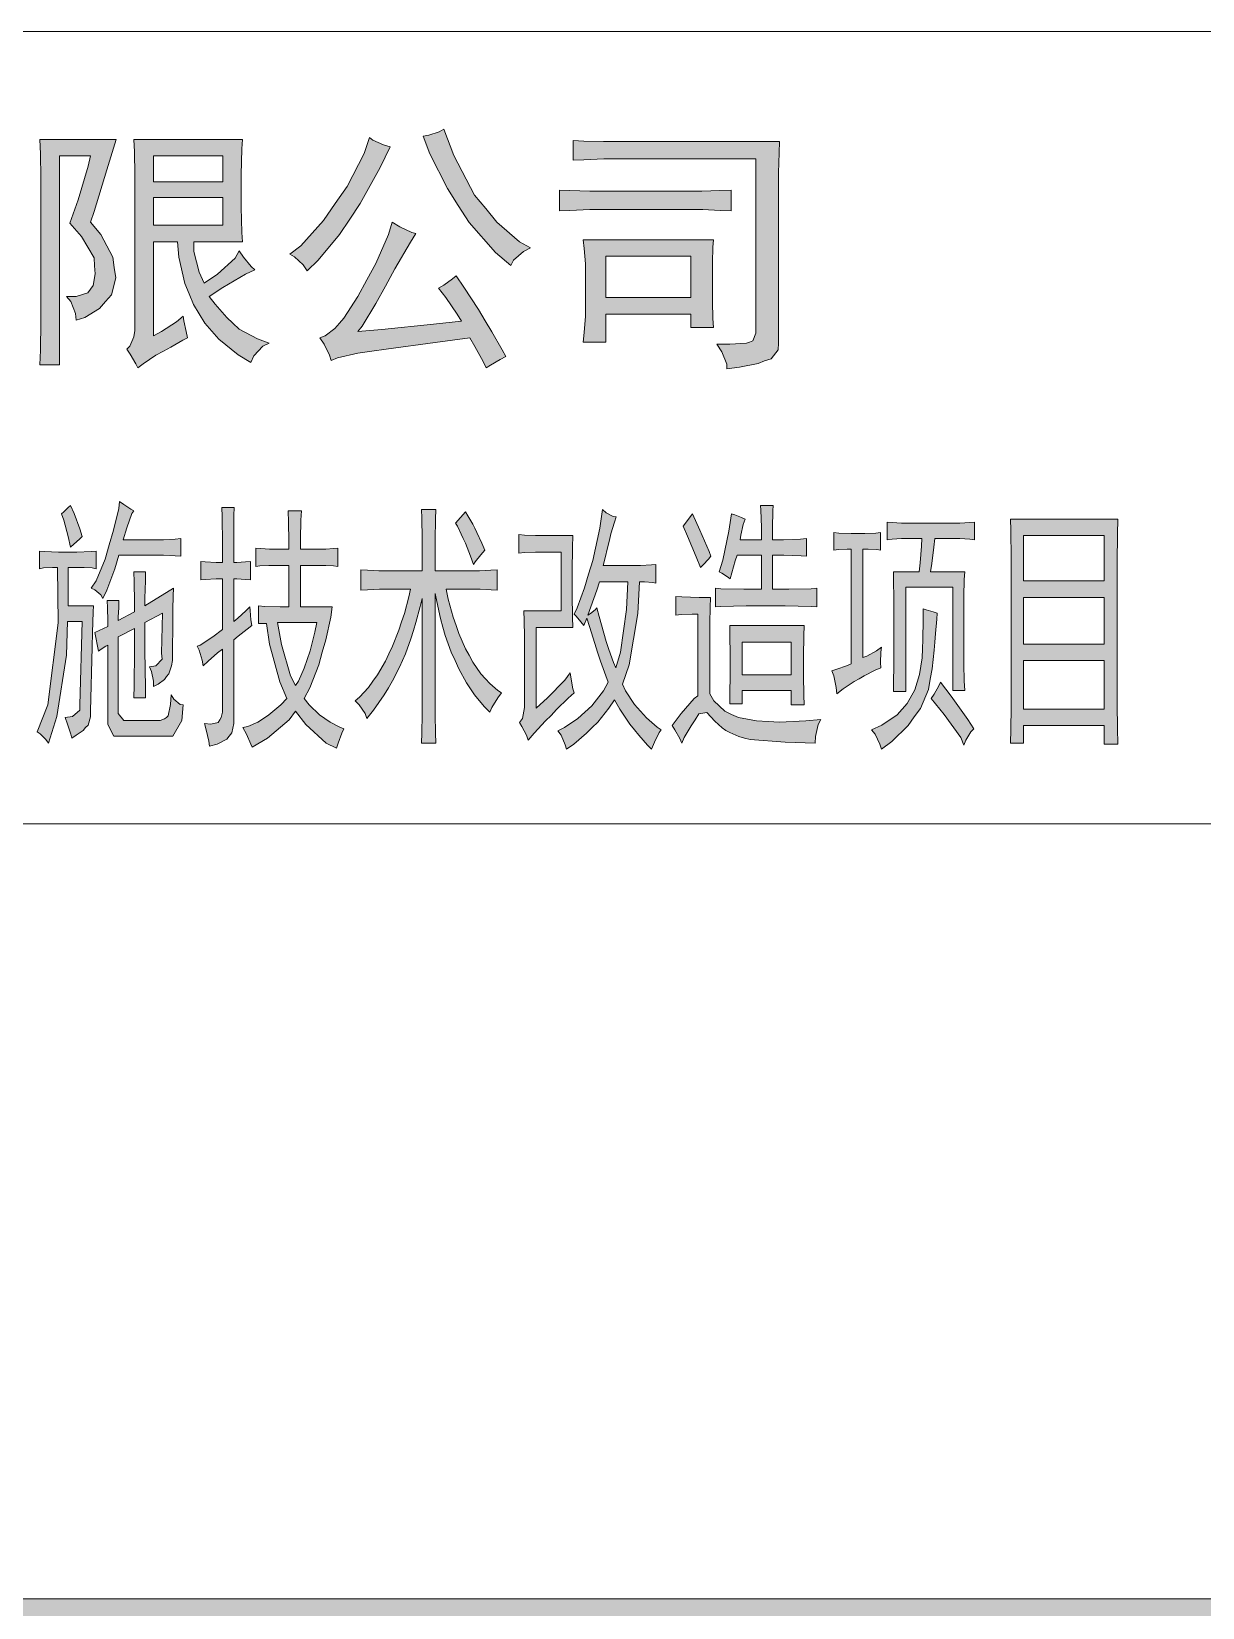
# Model space of a CAD drawing. Header units: millimetres. Extents: x 0 to 207, y 0 to 293.
# Drawn here: x 133.83 to 150.39, y 242.76 to 265.05 of the extents above; entities that cross this region are included whole.
import ezdxf

# ---------------------------------------------------------------- set-up
doc = ezdxf.new("R2010")
doc.units = ezdxf.units.MM

msp = doc.modelspace()

# ---------------------------------------------------------------- hatches: boundary and pattern name
h = msp.add_hatch(color=0)
h.dxf.hatch_style = 2
h.paths.add_polyline_path([(135.029222, 263.525), (134.898694, 263.094611), (134.71525, 262.509), (134.665861, 262.357306), (134.8105, 262.180917), (134.979833, 261.859889), (135.001, 261.71525), (135.022167, 261.567083), (134.962194, 261.327194), (134.877528, 261.231944), (134.792861, 261.136694), (134.584722, 261.006167), (134.46125, 260.967361), (134.454194, 261.062611), (134.387167, 261.231944), (134.327194, 261.306028), (134.46125, 261.306028), (134.627056, 261.355417), (134.665861, 261.408333), (134.701139, 261.457722), (134.729361, 261.623528), (134.722306, 261.736417), (134.71525, 261.849306), (134.538861, 262.152694), (134.373056, 262.343194), (134.489472, 262.671278), (134.634111, 263.147528), (134.665861, 263.292167), (134.224889, 263.292167), (134.224889, 260.339417), (133.949722, 260.339417), (133.956778, 260.544028), (133.963833, 260.946194), (133.963833, 261.14375), (133.963833, 262.854722), (133.963833, 262.98525), (133.956778, 263.320389), (133.949722, 263.525)])
h = msp.add_hatch(color=0)
h.paths.add_polyline_path([(136.814278, 263.525), (136.803694, 263.394472), (136.796639, 263.027583), (136.796639, 262.79475), (136.796639, 262.568972), (136.803694, 262.209139), (136.814278, 262.078611), (136.126361, 262.078611), (136.126361, 261.941028), (136.200444, 261.648222), (136.271, 261.493), (136.4615, 261.62), (136.711972, 261.845778), (136.768417, 261.948083), (136.828389, 261.859889), (136.93775, 261.729361), (136.987139, 261.6835), (136.856611, 261.62), (136.535583, 261.4295), (136.345083, 261.306028), (136.426222, 261.196667), (136.592028, 261.006167), (136.680222, 260.925028), (136.768417, 260.843889), (137.025944, 260.706306), (137.19175, 260.646333), (137.103556, 260.604), (136.973028, 260.462889), (136.930694, 260.371167), (136.754306, 260.480528), (136.479139, 260.702778), (136.380361, 260.815667), (136.281583, 260.928556), (136.122833, 261.193139), (136.059333, 261.341306), (135.999361, 261.489472), (135.914694, 261.859889), (135.893528, 262.078611), (135.554861, 262.078611), (135.554861, 260.748639), (135.671278, 260.808611), (135.882944, 260.946194), (135.978194, 261.027333), (135.98525, 260.960306), (136.017, 260.808611), (136.038167, 260.720417), (135.971139, 260.685139), (135.801806, 260.589889), (135.695972, 260.529917), (135.590139, 260.473472), (135.410222, 260.353528), (135.336139, 260.297083), (135.307917, 260.353528), (135.226778, 260.487583), (135.177389, 260.558139), (135.219722, 260.604), (135.279694, 260.734528), (135.293806, 260.822722), (135.293806, 262.882944), (135.293806, 263.027583), (135.28675, 263.348611), (135.279694, 263.525)])
h.paths.add_polyline_path([(136.535583, 262.311444), (136.535583, 262.706556), (135.554861, 262.706556), (135.554861, 262.311444)])
h.paths.add_polyline_path([(136.535583, 262.925278), (136.535583, 263.292167), (135.554861, 263.292167), (135.554861, 262.925278)])
h = msp.add_hatch(color=0)
h.dxf.hatch_style = 2
h.paths.add_polyline_path([(138.902722, 263.422694), (138.761611, 263.129889), (138.479389, 262.618361), (138.331222, 262.399639), (138.186583, 262.180917), (137.886722, 261.817556), (137.7315, 261.669389), (137.675056, 261.750528), (137.551583, 261.866944), (137.484556, 261.902222), (137.639778, 262.022167), (137.960806, 262.378472), (138.126611, 262.618361), (138.295944, 262.861778), (138.535833, 263.327444), (138.609917, 263.553222), (138.659306, 263.517944), (138.807472, 263.450917)])
h = msp.add_hatch(color=0)
h.dxf.hatch_style = 2
h.paths.add_polyline_path([(139.661194, 263.673167), (139.802306, 263.299222), (140.095111, 262.738306), (140.253861, 262.547806), (140.409083, 262.357306), (140.730111, 262.078611), (140.888861, 261.990417), (140.786556, 261.941028), (140.648972, 261.817556), (140.610167, 261.743472), (140.391444, 261.926917), (140.021028, 262.35025), (139.865806, 262.590139), (139.714111, 262.830028), (139.463639, 263.320389), (139.368389, 263.570861), (139.449528, 263.584972), (139.597694, 263.634361)])
h = msp.add_hatch(color=0)
h.dxf.hatch_style = 2
h.paths.add_polyline_path([(144.409583, 263.496778), (144.402528, 263.3345), (144.395472, 263.052278), (144.395472, 262.925278), (144.395472, 260.646333), (144.388417, 260.551083), (144.289639, 260.424083), (144.197917, 260.392333), (144.106194, 260.357056), (143.841611, 260.304139), (143.665222, 260.282972), (143.665222, 260.346472), (143.591139, 260.522861), (143.520583, 260.632222), (143.707556, 260.632222), (143.943917, 260.646333), (143.98625, 260.660444), (144.032111, 260.678083), (144.074444, 260.787444), (144.074444, 260.882694), (144.074444, 263.249833), (142.056556, 263.249833), (141.926028, 263.249833), (141.640278, 263.23925), (141.488583, 263.232194), (141.488583, 263.510889), (141.640278, 263.503833), (141.918972, 263.496778), (142.042444, 263.496778)])
h = msp.add_hatch(color=0)
h.dxf.hatch_style = 2
h.paths.add_polyline_path([(143.213667, 262.79475), (143.308917, 262.79475), (143.562917, 262.801806), (143.725194, 262.808861), (143.725194, 262.516056), (143.569972, 262.523111), (143.323028, 262.533694), (143.227778, 262.533694), (141.869583, 262.533694), (141.728472, 262.533694), (141.442722, 262.523111), (141.298083, 262.516056), (141.298083, 262.808861), (141.442722, 262.801806), (141.728472, 262.79475), (141.869583, 262.79475)])
h = msp.add_hatch(color=0)
h.dxf.hatch_style = 2
h.paths.add_polyline_path([(139.911667, 260.95325), (139.851694, 261.055556), (139.689417, 261.288389), (139.587111, 261.422444), (139.661194, 261.464778), (139.784667, 261.552972), (139.837583, 261.595306), (139.946944, 261.436556), (140.151556, 261.119056), (140.246806, 260.960306), (140.342056, 260.805083), (140.486694, 260.551083), (140.539611, 260.455833), (140.458472, 260.4135), (140.320889, 260.332361), (140.260917, 260.297083), (140.218583, 260.385278), (140.098639, 260.596944), (140.028083, 260.720417), (139.537722, 260.653389), (138.846278, 260.558139), (138.645194, 260.529917), (138.444111, 260.501694), (138.158361, 260.434667), (138.070167, 260.399389), (138.045472, 260.473472), (137.967861, 260.632222), (137.907889, 260.720417), (137.981972, 260.748639), (138.119556, 260.850944), (138.186583, 260.925028), (138.250083, 260.999111), (138.444111, 261.306028), (138.574639, 261.538861), (138.701639, 261.771694), (138.881556, 262.180917), (138.930944, 262.357306), (139.040306, 262.290278), (139.209639, 262.209139), (139.266083, 262.195028), (139.188472, 262.071556), (138.96975, 261.697611), (138.835694, 261.450667), (138.701639, 261.203722), (138.507611, 260.882694), (138.447639, 260.808611), (138.786306, 260.836833), (139.516556, 260.910917)])
h = msp.add_hatch(color=0)
h.paths.add_polyline_path([(143.474722, 262.106833), (143.467667, 262.004528), (143.460611, 261.785806), (143.460611, 261.669389), (143.460611, 261.348361), (143.460611, 261.231944), (143.467667, 260.992056), (143.474722, 260.865056), (143.153694, 260.865056), (143.153694, 261.055556), (141.95425, 261.055556), (141.95425, 260.660444), (141.633222, 260.660444), (141.647333, 260.7945), (141.664972, 261.027333), (141.664972, 261.129639), (141.664972, 261.669389), (141.664972, 261.764639), (141.647333, 261.983361), (141.633222, 262.106833)])
h.paths.add_polyline_path([(143.153694, 261.288389), (143.153694, 261.874), (141.95425, 261.874), (141.95425, 261.288389)])
h = msp.add_hatch(color=0)
h.dxf.hatch_style = 2
h.paths.add_polyline_path([(135.279694, 258.272139), (135.251472, 258.236861), (135.177389, 258.03225), (135.128, 257.862917), (135.621889, 257.862917), (135.6995, 257.862917), (135.861778, 257.8735), (135.942917, 257.880556), (135.942917, 257.630083), (135.861778, 257.637139), (135.6995, 257.644194), (135.621889, 257.644194), (135.068028, 257.644194), (135.011583, 257.453694), (134.895167, 257.150306), (134.838722, 257.030361), (134.8105, 257.083278), (134.725833, 257.157361), (134.672917, 257.178528), (134.743472, 257.280833), (134.874, 257.58775), (134.930444, 257.792361), (134.990417, 257.996972), (135.0645, 258.303889), (135.075083, 258.406194), (135.135056, 258.360333), (135.233833, 258.296833)])
h = msp.add_hatch(color=0)
h.dxf.hatch_style = 2
h.paths.add_polyline_path([(134.383639, 258.346222), (134.433028, 258.236861), (134.514167, 258.018139), (134.549444, 257.908778), (134.510639, 257.8735), (134.4295, 257.799417), (134.383639, 257.760611), (134.351889, 257.908778), (134.288389, 258.141611), (134.253111, 258.229806), (134.288389, 258.258028), (134.351889, 258.318)])
h = msp.add_hatch(color=0)
h.dxf.hatch_style = 2
h.paths.add_polyline_path([(136.916583, 256.913944), (136.923639, 256.864556), (136.934222, 256.7305), (136.944806, 256.652889), (136.881306, 256.599972), (136.754306, 256.497667), (136.690806, 256.448278), (136.690806, 255.351139), (136.694333, 255.262944), (136.662583, 255.132417), (136.627306, 255.086556), (136.592028, 255.044222), (136.454444, 254.970139), (136.348611, 254.941917), (136.338028, 255.016), (136.30275, 255.17475), (136.278056, 255.262944), (136.36625, 255.255889), (136.472083, 255.280583), (136.49325, 255.315861), (136.510889, 255.347611), (136.532056, 255.425222), (136.532056, 255.467556), (136.532056, 256.314222), (136.4615, 256.264833), (136.327444, 256.148417), (136.260417, 256.081389), (136.246306, 256.162528), (136.203972, 256.300111), (136.172222, 256.360083), (136.218083, 256.374194), (136.394472, 256.490611), (136.532056, 256.592917), (136.532056, 257.309056), (136.440333, 257.309056), (136.285111, 257.302), (136.225139, 257.294944), (136.225139, 257.556), (136.285111, 257.548944), (136.440333, 257.541889), (136.532056, 257.541889), (136.532056, 257.806472), (136.528528, 258.194528), (136.521472, 258.318), (136.697861, 258.318), (136.694333, 258.208639), (136.690806, 257.820583), (136.690806, 257.541889), (136.736667, 257.541889), (136.856611, 257.548944), (136.927167, 257.556), (136.927167, 257.294944), (136.856611, 257.302), (136.736667, 257.309056), (136.690806, 257.309056), (136.690806, 256.709333), (136.750778, 256.755194), (136.863667, 256.8575)])
h = msp.add_hatch(color=0)
h.paths.add_polyline_path([(137.040056, 256.928056), (137.131778, 256.921), (137.346972, 256.913944), (137.470444, 256.913944), (137.470444, 257.499556), (137.269361, 257.499556), (137.188222, 257.499556), (137.057694, 257.4925), (137.004778, 257.485444), (137.004778, 257.7465), (137.071806, 257.739444), (137.195278, 257.732389), (137.251722, 257.732389), (137.470444, 257.732389), (137.470444, 257.84175), (137.466917, 258.113389), (137.459861, 258.272139), (137.646833, 258.272139), (137.639778, 258.141611), (137.63625, 257.8735), (137.63625, 257.732389), (137.943167, 257.732389), (137.992556, 257.732389), (138.101917, 257.739444), (138.161889, 257.7465), (138.161889, 257.485444), (138.101917, 257.4925), (137.992556, 257.499556), (137.943167, 257.499556), (137.63625, 257.499556), (137.63625, 256.913944), (138.084278, 256.913944), (138.063111, 256.769306), (137.992556, 256.448278), (137.943167, 256.271889), (137.893778, 256.0955), (137.766778, 255.767417), (137.689167, 255.615722), (137.759722, 255.527528), (137.904361, 255.386417), (137.978444, 255.337028), (138.052528, 255.284111), (138.190111, 255.213556), (138.250083, 255.188861), (138.218333, 255.125361), (138.165417, 254.98425), (138.14425, 254.913694), (137.999611, 254.98425), (137.710333, 255.248833), (137.565694, 255.439333), (137.473972, 255.315861), (137.167056, 255.058333), (136.951861, 254.927806), (136.934222, 254.970139), (136.870722, 255.11125), (136.821333, 255.2065), (136.888361, 255.220611), (137.033, 255.284111), (137.110611, 255.337028), (137.188222, 255.386417), (137.357556, 255.527528), (137.442222, 255.615722), (137.343444, 255.855611), (137.198806, 256.388306), (137.152944, 256.681111), (137.040056, 256.681111)])
h.paths.add_polyline_path([(137.311694, 256.695222), (137.368139, 256.38125), (137.495139, 255.93675), (137.565694, 255.802694), (137.6045, 255.862667), (137.685639, 256.046111), (137.727972, 256.169583), (137.770306, 256.293056), (137.837333, 256.557639), (137.865556, 256.695222)])
h = msp.add_hatch(color=0)
h.dxf.hatch_style = 2
h.paths.add_polyline_path([(139.354278, 257.425472), (139.354278, 257.704167), (139.354278, 257.880556), (139.35075, 258.169833), (139.347222, 258.289778), (139.548306, 258.289778), (139.544778, 258.155722), (139.537722, 257.862917), (139.537722, 257.704167), (139.537722, 257.425472), (140.091583, 257.425472), (140.165667, 257.425472), (140.327944, 257.432528), (140.416139, 257.439583), (140.416139, 257.150306), (140.331472, 257.157361), (140.17625, 257.164417), (140.098639, 257.164417), (139.696472, 257.164417), (139.724694, 257.023306), (139.791722, 256.769306), (139.834056, 256.652889), (139.872861, 256.536472), (139.968111, 256.321278), (140.021028, 256.229556), (140.073944, 256.134306), (140.186833, 255.9685), (140.250333, 255.897944), (140.310306, 255.830917), (140.423194, 255.732139), (140.476111, 255.700389), (140.423194, 255.629833), (140.342056, 255.488722), (140.310306, 255.425222), (140.232694, 255.506361), (140.095111, 255.668639), (140.038667, 255.753306), (139.982222, 255.837972), (139.872861, 256.039056), (139.819944, 256.155472), (139.767028, 256.271889), (139.682361, 256.50825), (139.647083, 256.628194), (139.615333, 256.751667), (139.562417, 256.988028), (139.537722, 257.104444), (139.537722, 255.495778), (139.537722, 255.386417), (139.544778, 255.132417), (139.548306, 254.98425), (139.347222, 254.98425), (139.35075, 255.132417), (139.354278, 255.386417), (139.354278, 255.495778), (139.354278, 257.030361), (139.329583, 256.921), (139.266083, 256.695222), (139.230806, 256.578806), (139.195528, 256.462389), (139.121444, 256.250722), (139.079111, 256.155472), (139.036778, 256.060222), (138.938, 255.866194), (138.878028, 255.767417), (138.818056, 255.668639), (138.666361, 255.453444), (138.574639, 255.337028), (138.549944, 255.404056), (138.465278, 255.527528), (138.408833, 255.583972), (138.468806, 255.636889), (138.595806, 255.774472), (138.659306, 255.862667), (138.722806, 255.950861), (138.835694, 256.144889), (138.885083, 256.250722), (138.938, 256.356556), (139.026194, 256.582333), (139.065, 256.702278), (139.103806, 256.822222), (139.167306, 257.055056), (139.188472, 257.164417), (138.821583, 257.164417), (138.751028, 257.164417), (138.581694, 257.157361), (138.486444, 257.150306), (138.486444, 257.439583), (138.581694, 257.432528), (138.743972, 257.425472), (138.811, 257.425472)])
h = msp.add_hatch(color=0)
h.dxf.hatch_style = 2
h.paths.add_polyline_path([(139.968111, 258.258028), (140.003389, 258.201583), (140.070417, 258.085167), (140.098639, 258.025194), (140.130389, 257.965222), (140.200944, 257.813528), (140.23975, 257.718278), (140.183306, 257.65125), (140.105694, 257.548944), (140.081, 257.513667), (140.038667, 257.630083), (139.968111, 257.813528), (139.936361, 257.880556), (139.908139, 257.944056), (139.855222, 258.053417), (139.827, 258.099278)])
h = msp.add_hatch(color=0)
h.paths.add_polyline_path([(142.187083, 255.820333), (142.229417, 255.725083), (142.359944, 255.534583), (142.444611, 255.439333), (142.529278, 255.344083), (142.677444, 255.213556), (142.737417, 255.17475), (142.709194, 255.139472), (142.638639, 255.001889), (142.599833, 254.899583), (142.543389, 254.956028), (142.419917, 255.097139), (142.356417, 255.17475), (142.292917, 255.255889), (142.151806, 255.467556), (142.074194, 255.598083), (141.996583, 255.481667), (141.841361, 255.284111), (141.760222, 255.2065), (141.679083, 255.125361), (141.499167, 254.970139), (141.396861, 254.899583), (141.379222, 254.963083), (141.31925, 255.097139), (141.273389, 255.160639), (141.368639, 255.2065), (141.559139, 255.337028), (141.657917, 255.425222), (141.756694, 255.513417), (141.918972, 255.725083), (141.986, 255.848556), (141.950722, 255.93675), (141.876639, 256.148417), (141.834306, 256.271889), (141.7955, 256.395361), (141.721417, 256.638778), (141.686139, 256.755194), (141.643806, 256.652889), (141.597944, 256.702278), (141.530917, 256.783417), (141.502694, 256.811639), (141.545028, 256.899833), (141.650861, 257.182056), (141.707306, 257.376083), (141.767278, 257.570111), (141.866056, 258.025194), (141.904861, 258.289778), (141.957778, 258.243917), (142.056556, 258.194528), (142.098889, 258.187472), (142.074194, 258.113389), (142.024806, 257.947583), (142.003639, 257.855861), (141.978944, 257.767667), (141.936611, 257.58775), (141.915444, 257.499556), (142.352889, 257.499556), (142.444611, 257.499556), (142.599833, 257.506611), (142.659806, 257.513667), (142.659806, 257.249083), (142.617472, 257.259667), (142.501056, 257.266722), (142.4305, 257.266722), (142.405806, 256.818694), (142.282333, 256.0955)])
h.paths.add_polyline_path([(141.696722, 256.797528), (141.735528, 256.818694), (141.802556, 256.871611), (141.82725, 256.899833), (141.859, 256.776361), (141.9225, 256.54), (141.957778, 256.423583), (141.993056, 256.310694), (142.060083, 256.12725), (142.091833, 256.053167), (142.158861, 256.271889), (142.247056, 256.878667), (142.264694, 257.266722), (141.862528, 257.266722), (141.823722, 257.150306), (141.739056, 256.913944)])
h = msp.add_hatch(color=0)
h.dxf.hatch_style = 2
h.paths.add_polyline_path([(143.439444, 257.630083), (143.404167, 257.58775), (143.330083, 257.506611), (143.291278, 257.471333), (143.231306, 257.623028), (143.107833, 257.915833), (143.044333, 258.053417), (143.079611, 258.099278), (143.146639, 258.187472), (143.178389, 258.229806), (143.284222, 257.996972), (143.41475, 257.697111)])
h = msp.add_hatch(color=0)
h.dxf.hatch_style = 2
h.paths.add_polyline_path([(143.92275, 258.155722), (143.894528, 258.078111), (143.862778, 257.929944), (143.852194, 257.862917), (144.152056, 257.862917), (144.152056, 258.039306), (144.145, 258.282722), (144.141472, 258.346222), (144.317861, 258.346222), (144.314333, 258.272139), (144.307278, 258.03225), (144.307278, 257.862917), (144.466028, 257.862917), (144.705917, 257.8735), (144.790583, 257.880556), (144.790583, 257.630083), (144.712972, 257.637139), (144.469556, 257.644194), (144.307278, 257.644194), (144.307278, 257.164417), (144.540111, 257.164417), (144.857611, 257.171472), (144.93875, 257.178528), (144.93875, 256.913944), (144.857611, 256.921), (144.490722, 256.928056), (144.212028, 256.928056), (143.936861, 256.928056), (143.580556, 256.921), (143.502944, 256.913944), (143.502944, 257.178528), (143.580556, 257.171472), (143.905111, 257.164417), (144.152056, 257.164417), (144.152056, 257.644194), (143.809861, 257.644194), (143.781639, 257.566583), (143.735778, 257.39725), (143.711083, 257.309056), (143.672278, 257.337278), (143.594667, 257.390194), (143.555861, 257.411361), (143.60525, 257.573639), (143.693444, 257.982861), (143.728722, 258.229806), (143.774583, 258.215694), (143.869833, 258.180417)])
h = msp.add_hatch(color=0)
h.paths.add_polyline_path([(149.19325, 258.155722), (149.186194, 257.944056), (149.182667, 257.541889), (149.182667, 257.351389), (149.182667, 255.643944), (149.182667, 255.534583), (149.186194, 255.199444), (149.19325, 254.970139), (148.999222, 254.970139), (148.999222, 255.234722), (147.85975, 255.234722), (147.85975, 254.98425), (147.676306, 254.98425), (147.679833, 255.181806), (147.683361, 255.495778), (147.683361, 255.615722), (147.683361, 257.351389), (147.683361, 257.594806), (147.679833, 257.996972), (147.676306, 258.155722)])
h.paths.add_polyline_path([(148.999222, 255.467556), (148.999222, 256.155472), (147.85975, 256.155472), (147.85975, 255.467556)])
h.paths.add_polyline_path([(148.999222, 256.388306), (148.999222, 257.048), (147.85975, 257.048), (147.85975, 256.388306)])
h.paths.add_polyline_path([(148.999222, 257.280833), (148.999222, 257.922889), (147.85975, 257.922889), (147.85975, 257.280833)])
h = msp.add_hatch(color=0)
h.dxf.hatch_style = 2
h.paths.add_polyline_path([(141.485056, 257.922889), (141.481528, 257.753556), (141.478, 257.418417), (141.478, 257.249083), (141.478, 257.083278), (141.481528, 256.769306), (141.485056, 256.621139), (140.966472, 256.621139), (140.966472, 255.481667), (141.12875, 255.629833), (141.372167, 255.876778), (141.449778, 255.979083), (141.460361, 255.890889), (141.485056, 255.753306), (141.502694, 255.700389), (141.418028, 255.622778), (141.25575, 255.4605), (141.178139, 255.379361), (141.100528, 255.30175), (140.93825, 255.125361), (140.853583, 255.030111), (140.828889, 255.097139), (140.765389, 255.220611), (140.730111, 255.277056), (140.772444, 255.337028), (140.804194, 255.488722), (140.800667, 255.583972), (140.800667, 256.388306), (140.800667, 256.490611), (140.797139, 256.723444), (140.793611, 256.8575), (141.31925, 256.8575), (141.31925, 257.690056), (141.029972, 257.690056), (140.955889, 257.690056), (140.800667, 257.683), (140.723056, 257.675944), (140.723056, 257.937), (140.800667, 257.929944), (140.955889, 257.922889), (141.029972, 257.922889)])
h = msp.add_hatch(color=0)
h.dxf.hatch_style = 2
h.paths.add_polyline_path([(145.841861, 256.053167), (145.760722, 256.017889), (145.6055, 255.940278), (145.534944, 255.897944), (145.464389, 255.859139), (145.309167, 255.753306), (145.220972, 255.686278), (145.210389, 255.774472), (145.175111, 255.93675), (145.150417, 256.007306), (145.220972, 256.032), (145.355028, 256.081389), (145.422056, 256.109611), (145.422056, 257.732389), (145.365611, 257.732389), (145.242139, 257.725333), (145.175111, 257.718278), (145.175111, 257.965222), (145.249194, 257.958167), (145.422056, 257.951111), (145.517306, 257.951111), (145.616083, 257.951111), (145.771306, 257.958167), (145.834806, 257.965222), (145.834806, 257.718278), (145.785417, 257.725333), (145.661944, 257.732389), (145.587861, 257.732389), (145.587861, 256.197806), (145.644306, 256.218972), (145.778361, 256.293056), (145.852444, 256.345972), (145.841861, 256.271889), (145.838333, 256.12725)])
h = msp.add_hatch(color=0)
h.dxf.hatch_style = 2
h.paths.add_polyline_path([(146.886083, 258.099278), (146.956639, 258.099278), (147.09775, 258.106333), (147.164778, 258.113389), (147.164778, 257.862917), (147.09775, 257.8735), (146.956639, 257.880556), (146.886083, 257.880556), (146.603861, 257.880556), (146.593278, 257.760611), (146.561528, 257.527778), (146.543889, 257.411361), (147.027194, 257.411361), (147.020139, 257.302), (147.016611, 257.062111), (147.016611, 256.928056), (147.016611, 256.197806), (147.016611, 256.102556), (147.020139, 255.869722), (147.027194, 255.732139), (146.857861, 255.732139), (146.857861, 257.192639), (146.194639, 257.192639), (146.194639, 255.718028), (146.01825, 255.718028), (146.021778, 255.848556), (146.025306, 256.081389), (146.025306, 256.183694), (146.025306, 256.928056), (146.025306, 257.037417), (146.021778, 257.280833), (146.01825, 257.411361), (146.385139, 257.411361), (146.39925, 257.534833), (146.416889, 257.771194), (146.420417, 257.880556), (146.201694, 257.880556), (146.134667, 257.880556), (146.000611, 257.8735), (145.930056, 257.862917), (145.930056, 258.113389), (146.000611, 258.106333), (146.134667, 258.099278), (146.201694, 258.099278)])
h = msp.add_hatch(color=0)
h.dxf.hatch_style = 2
h.paths.add_polyline_path([(134.743472, 257.453694), (134.687028, 257.464278), (134.574139, 257.471333), (134.514167, 257.471333), (134.348361, 257.471333), (134.348361, 256.928056), (134.708194, 256.928056), (134.704667, 256.843389), (134.694083, 256.550583), (134.690556, 256.345972), (134.665861, 255.439333), (134.665861, 255.358194), (134.630583, 255.241778), (134.595306, 255.2065), (134.560028, 255.167694), (134.46125, 255.097139), (134.401278, 255.058333), (134.387167, 255.11125), (134.341306, 255.255889), (134.306028, 255.351139), (134.411861, 255.36525), (134.514167, 255.453444), (134.514167, 255.527528), (134.549444, 256.709333), (134.341306, 256.709333), (134.327194, 256.229556), (134.189611, 255.36525), (134.069667, 254.98425), (134.034389, 255.037167), (133.95325, 255.118306), (133.910917, 255.146528), (134.062611, 255.527528), (134.20725, 256.688167), (134.200194, 257.471333), (134.129639, 257.471333), (134.002639, 257.464278), (133.946194, 257.453694), (133.946194, 257.704167), (134.01675, 257.697111), (134.214306, 257.690056), (134.341306, 257.690056), (134.471833, 257.690056), (134.672917, 257.697111), (134.743472, 257.704167)])
h = msp.add_hatch(color=0)
h.dxf.hatch_style = 2
h.paths.add_polyline_path([(134.909278, 256.638778), (134.909278, 256.716389), (134.90575, 256.899833), (134.902222, 257.002139), (135.068028, 257.002139), (135.0645, 256.906889), (135.057444, 256.769306), (135.057444, 256.723444), (135.28675, 256.843389), (135.28675, 256.980972), (135.283222, 257.266722), (135.279694, 257.411361), (135.4455, 257.411361), (135.441972, 257.280833), (135.434917, 257.037417), (135.434917, 256.928056), (135.840611, 257.178528), (135.833556, 257.069167), (135.830028, 256.878667), (135.830028, 256.797528), (135.822972, 256.155472), (135.812389, 256.081389), (135.773583, 255.9685), (135.741833, 255.929694), (135.713611, 255.887361), (135.621889, 255.820333), (135.558389, 255.788583), (135.558389, 255.862667), (135.526639, 256.00025), (135.498417, 256.067278), (135.590139, 256.081389), (135.678333, 256.176639), (135.671278, 256.257778), (135.681861, 256.82575), (135.434917, 256.695222), (135.434917, 256.300111), (135.441972, 255.767417), (135.4455, 255.629833), (135.279694, 255.629833), (135.283222, 255.802694), (135.28675, 256.293056), (135.28675, 256.607028), (135.057444, 256.490611), (135.057444, 255.495778), (135.057444, 255.404056), (135.135056, 255.308806), (135.209139, 255.308806), (135.611306, 255.308806), (135.650111, 255.308806), (135.713611, 255.329972), (135.738306, 255.351139), (135.763, 255.372306), (135.79475, 255.534583), (135.805333, 255.672167), (135.844139, 255.608667), (135.932333, 255.534583), (135.978194, 255.527528), (135.957028, 255.308806), (135.830028, 255.086556), (135.724194, 255.086556), (135.085667, 255.086556), (134.997472, 255.086556), (134.909278, 255.248833), (134.909278, 255.411111), (134.909278, 256.374194), (134.881056, 256.360083), (134.814028, 256.314222), (134.77875, 256.286), (134.725833, 256.550583)])
h = msp.add_hatch(color=0)
h.dxf.hatch_style = 2
h.paths.add_polyline_path([(142.889111, 255.234722), (143.019639, 255.404056), (143.203083, 255.615722), (143.256, 255.658056), (143.256, 256.811639), (143.171333, 256.811639), (143.016111, 256.804583), (142.942028, 256.797528), (142.942028, 257.062111), (143.026694, 257.055056), (143.273639, 257.048), (143.432389, 257.048), (143.428861, 256.906889), (143.421806, 256.688167), (143.421806, 256.607028), (143.421806, 255.686278), (143.47825, 255.583972), (143.633472, 255.439333), (143.728722, 255.393472), (143.8275, 255.351139), (144.085028, 255.30175), (144.247306, 255.291167), (144.409583, 255.284111), (144.78, 255.30175), (144.991667, 255.322917), (144.956389, 255.248833), (144.917583, 255.0795), (144.914056, 254.98425), (144.490722, 255.001889), (143.993306, 255.037167), (143.912167, 255.058333), (143.834556, 255.0795), (143.704028, 255.135944), (143.651111, 255.167694), (143.598194, 255.202972), (143.492361, 255.298222), (143.435917, 255.358194), (143.379472, 255.421694), (143.270111, 255.400528), (143.213667, 255.315861), (143.157222, 255.231194), (143.061972, 255.065389), (143.026694, 254.98425), (142.998472, 255.051278), (142.927917, 255.17475)])
h = msp.add_hatch(color=0)
h.dxf.hatch_style = 2
h.paths.add_polyline_path([(146.639139, 256.82575), (146.632083, 256.741083), (146.614444, 256.536472), (146.603861, 256.416528), (146.596806, 256.300111), (146.565056, 256.039056), (146.540361, 255.890889), (146.515667, 255.74625), (146.402778, 255.478139), (146.314583, 255.358194), (146.229917, 255.23825), (145.997083, 255.008944), (145.852444, 254.899583), (145.82775, 254.970139), (145.760722, 255.11125), (145.711333, 255.17475), (145.855972, 255.241778), (146.071167, 255.386417), (146.14525, 255.467556), (146.215806, 255.548694), (146.321639, 255.739194), (146.356917, 255.848556), (146.388667, 255.957917), (146.423944, 256.194278), (146.431, 256.321278), (146.434528, 256.451806), (146.438056, 256.7305), (146.438056, 256.885722), (146.483917, 256.871611), (146.582694, 256.843389)])
h = msp.add_hatch(color=0)
h.paths.add_polyline_path([(144.755306, 256.652889), (144.751778, 256.504722), (144.74825, 256.218972), (144.74825, 256.081389), (144.74825, 255.943806), (144.751778, 255.665111), (144.755306, 255.527528), (144.571861, 255.527528), (144.571861, 255.732139), (143.880417, 255.732139), (143.880417, 255.541639), (143.704028, 255.541639), (143.707556, 255.679222), (143.711083, 255.957917), (143.711083, 256.0955), (143.711083, 256.236611), (143.707556, 256.511778), (143.704028, 256.652889)])
h.paths.add_polyline_path([(144.571861, 255.950861), (144.571861, 256.416528), (143.880417, 256.416528), (143.880417, 255.950861)])
h = msp.add_hatch(color=0)
h.dxf.hatch_style = 2
h.paths.add_polyline_path([(146.685, 255.848556), (146.836694, 255.651), (147.073056, 255.322917), (147.157722, 255.188861), (147.115389, 255.146528), (147.044833, 255.030111), (147.016611, 254.956028), (146.97075, 255.065389), (146.737917, 255.393472), (146.554472, 255.615722), (146.596806, 255.679222), (146.663833, 255.795639)])
h = msp.add_hatch(color=0)
h.dxf.hatch_style = 2
h.paths.add_polyline_path([(201.9935, 242.883972), (201.9935, 242.390083), (25.124833, 242.390083), (25.124833, 242.883972)])

# ---------------------------------------------------------------- linework, layer by layer
at = {"color": 0, "lineweight": 0}
for points in [[(77.840417, 265.052528), (201.9935, 265.052528)], [(77.840417, 253.844778), (201.9935, 253.844778)]]:
    msp.add_lwpolyline(points, dxfattribs=at)
for points in [[(135.029222, 263.525), (134.898694, 263.094611), (134.71525, 262.509), (134.665861, 262.357306), (134.8105, 262.180917), (134.979833, 261.859889), (135.001, 261.71525), (135.022167, 261.567083), (134.962194, 261.327194), (134.877528, 261.231944), (134.792861, 261.136694), (134.584722, 261.006167), (134.46125, 260.967361), (134.454194, 261.062611), (134.387167, 261.231944), (134.327194, 261.306028), (134.46125, 261.306028), (134.627056, 261.355417), (134.665861, 261.408333), (134.701139, 261.457722), (134.729361, 261.623528), (134.722306, 261.736417), (134.71525, 261.849306), (134.538861, 262.152694), (134.373056, 262.343194), (134.489472, 262.671278), (134.634111, 263.147528), (134.665861, 263.292167), (134.224889, 263.292167), (134.224889, 260.339417), (133.949722, 260.339417), (133.956778, 260.544028), (133.963833, 260.946194), (133.963833, 261.14375), (133.963833, 262.854722), (133.963833, 262.98525), (133.956778, 263.320389), (133.949722, 263.525)], [(136.814278, 263.525), (136.803694, 263.394472), (136.796639, 263.027583), (136.796639, 262.79475), (136.796639, 262.568972), (136.803694, 262.209139), (136.814278, 262.078611), (136.126361, 262.078611), (136.126361, 261.941028), (136.200444, 261.648222), (136.271, 261.493), (136.4615, 261.62), (136.711972, 261.845778), (136.768417, 261.948083), (136.828389, 261.859889), (136.93775, 261.729361), (136.987139, 261.6835), (136.856611, 261.62), (136.535583, 261.4295), (136.345083, 261.306028), (136.426222, 261.196667), (136.592028, 261.006167), (136.680222, 260.925028), (136.768417, 260.843889), (137.025944, 260.706306), (137.19175, 260.646333), (137.103556, 260.604), (136.973028, 260.462889), (136.930694, 260.371167), (136.754306, 260.480528), (136.479139, 260.702778), (136.380361, 260.815667), (136.281583, 260.928556), (136.122833, 261.193139), (136.059333, 261.341306), (135.999361, 261.489472), (135.914694, 261.859889), (135.893528, 262.078611), (135.554861, 262.078611), (135.554861, 260.748639), (135.671278, 260.808611), (135.882944, 260.946194), (135.978194, 261.027333), (135.98525, 260.960306), (136.017, 260.808611), (136.038167, 260.720417), (135.971139, 260.685139), (135.801806, 260.589889), (135.695972, 260.529917), (135.590139, 260.473472), (135.410222, 260.353528), (135.336139, 260.297083), (135.307917, 260.353528), (135.226778, 260.487583), (135.177389, 260.558139), (135.219722, 260.604), (135.279694, 260.734528), (135.293806, 260.822722), (135.293806, 262.882944), (135.293806, 263.027583), (135.28675, 263.348611), (135.279694, 263.525)], [(138.902722, 263.422694), (138.761611, 263.129889), (138.479389, 262.618361), (138.331222, 262.399639), (138.186583, 262.180917), (137.886722, 261.817556), (137.7315, 261.669389), (137.675056, 261.750528), (137.551583, 261.866944), (137.484556, 261.902222), (137.639778, 262.022167), (137.960806, 262.378472), (138.126611, 262.618361), (138.295944, 262.861778), (138.535833, 263.327444), (138.609917, 263.553222), (138.659306, 263.517944), (138.807472, 263.450917)], [(139.661194, 263.673167), (139.802306, 263.299222), (140.095111, 262.738306), (140.253861, 262.547806), (140.409083, 262.357306), (140.730111, 262.078611), (140.888861, 261.990417), (140.786556, 261.941028), (140.648972, 261.817556), (140.610167, 261.743472), (140.391444, 261.926917), (140.021028, 262.35025), (139.865806, 262.590139), (139.714111, 262.830028), (139.463639, 263.320389), (139.368389, 263.570861), (139.449528, 263.584972), (139.597694, 263.634361)], [(144.409583, 263.496778), (144.402528, 263.3345), (144.395472, 263.052278), (144.395472, 262.925278), (144.395472, 260.646333), (144.388417, 260.551083), (144.289639, 260.424083), (144.197917, 260.392333), (144.106194, 260.357056), (143.841611, 260.304139), (143.665222, 260.282972), (143.665222, 260.346472), (143.591139, 260.522861), (143.520583, 260.632222), (143.707556, 260.632222), (143.943917, 260.646333), (143.98625, 260.660444), (144.032111, 260.678083), (144.074444, 260.787444), (144.074444, 260.882694), (144.074444, 263.249833), (142.056556, 263.249833), (141.926028, 263.249833), (141.640278, 263.23925), (141.488583, 263.232194), (141.488583, 263.510889), (141.640278, 263.503833), (141.918972, 263.496778), (142.042444, 263.496778)], [(136.535583, 262.925278), (136.535583, 263.292167), (135.554861, 263.292167), (135.554861, 262.925278)], [(136.535583, 262.311444), (136.535583, 262.706556), (135.554861, 262.706556), (135.554861, 262.311444)], [(143.213667, 262.79475), (143.308917, 262.79475), (143.562917, 262.801806), (143.725194, 262.808861), (143.725194, 262.516056), (143.569972, 262.523111), (143.323028, 262.533694), (143.227778, 262.533694), (141.869583, 262.533694), (141.728472, 262.533694), (141.442722, 262.523111), (141.298083, 262.516056), (141.298083, 262.808861), (141.442722, 262.801806), (141.728472, 262.79475), (141.869583, 262.79475)], [(139.911667, 260.95325), (139.851694, 261.055556), (139.689417, 261.288389), (139.587111, 261.422444), (139.661194, 261.464778), (139.784667, 261.552972), (139.837583, 261.595306), (139.946944, 261.436556), (140.151556, 261.119056), (140.246806, 260.960306), (140.342056, 260.805083), (140.486694, 260.551083), (140.539611, 260.455833), (140.458472, 260.4135), (140.320889, 260.332361), (140.260917, 260.297083), (140.218583, 260.385278), (140.098639, 260.596944), (140.028083, 260.720417), (139.537722, 260.653389), (138.846278, 260.558139), (138.645194, 260.529917), (138.444111, 260.501694), (138.158361, 260.434667), (138.070167, 260.399389), (138.045472, 260.473472), (137.967861, 260.632222), (137.907889, 260.720417), (137.981972, 260.748639), (138.119556, 260.850944), (138.186583, 260.925028), (138.250083, 260.999111), (138.444111, 261.306028), (138.574639, 261.538861), (138.701639, 261.771694), (138.881556, 262.180917), (138.930944, 262.357306), (139.040306, 262.290278), (139.209639, 262.209139), (139.266083, 262.195028), (139.188472, 262.071556), (138.96975, 261.697611), (138.835694, 261.450667), (138.701639, 261.203722), (138.507611, 260.882694), (138.447639, 260.808611), (138.786306, 260.836833), (139.516556, 260.910917)], [(143.474722, 262.106833), (143.467667, 262.004528), (143.460611, 261.785806), (143.460611, 261.669389), (143.460611, 261.348361), (143.460611, 261.231944), (143.467667, 260.992056), (143.474722, 260.865056), (143.153694, 260.865056), (143.153694, 261.055556), (141.95425, 261.055556), (141.95425, 260.660444), (141.633222, 260.660444), (141.647333, 260.7945), (141.664972, 261.027333), (141.664972, 261.129639), (141.664972, 261.669389), (141.664972, 261.764639), (141.647333, 261.983361), (141.633222, 262.106833)], [(143.153694, 261.288389), (143.153694, 261.874), (141.95425, 261.874), (141.95425, 261.288389)], [(135.279694, 258.272139), (135.251472, 258.236861), (135.177389, 258.03225), (135.128, 257.862917), (135.621889, 257.862917), (135.6995, 257.862917), (135.861778, 257.8735), (135.942917, 257.880556), (135.942917, 257.630083), (135.861778, 257.637139), (135.6995, 257.644194), (135.621889, 257.644194), (135.068028, 257.644194), (135.011583, 257.453694), (134.895167, 257.150306), (134.838722, 257.030361), (134.8105, 257.083278), (134.725833, 257.157361), (134.672917, 257.178528), (134.743472, 257.280833), (134.874, 257.58775), (134.930444, 257.792361), (134.990417, 257.996972), (135.0645, 258.303889), (135.075083, 258.406194), (135.135056, 258.360333), (135.233833, 258.296833)], [(134.383639, 258.346222), (134.433028, 258.236861), (134.514167, 258.018139), (134.549444, 257.908778), (134.510639, 257.8735), (134.4295, 257.799417), (134.383639, 257.760611), (134.351889, 257.908778), (134.288389, 258.141611), (134.253111, 258.229806), (134.288389, 258.258028), (134.351889, 258.318)], [(136.916583, 256.913944), (136.923639, 256.864556), (136.934222, 256.7305), (136.944806, 256.652889), (136.881306, 256.599972), (136.754306, 256.497667), (136.690806, 256.448278), (136.690806, 255.351139), (136.694333, 255.262944), (136.662583, 255.132417), (136.627306, 255.086556), (136.592028, 255.044222), (136.454444, 254.970139), (136.348611, 254.941917), (136.338028, 255.016), (136.30275, 255.17475), (136.278056, 255.262944), (136.36625, 255.255889), (136.472083, 255.280583), (136.49325, 255.315861), (136.510889, 255.347611), (136.532056, 255.425222), (136.532056, 255.467556), (136.532056, 256.314222), (136.4615, 256.264833), (136.327444, 256.148417), (136.260417, 256.081389), (136.246306, 256.162528), (136.203972, 256.300111), (136.172222, 256.360083), (136.218083, 256.374194), (136.394472, 256.490611), (136.532056, 256.592917), (136.532056, 257.309056), (136.440333, 257.309056), (136.285111, 257.302), (136.225139, 257.294944), (136.225139, 257.556), (136.285111, 257.548944), (136.440333, 257.541889), (136.532056, 257.541889), (136.532056, 257.806472), (136.528528, 258.194528), (136.521472, 258.318), (136.697861, 258.318), (136.694333, 258.208639), (136.690806, 257.820583), (136.690806, 257.541889), (136.736667, 257.541889), (136.856611, 257.548944), (136.927167, 257.556), (136.927167, 257.294944), (136.856611, 257.302), (136.736667, 257.309056), (136.690806, 257.309056), (136.690806, 256.709333), (136.750778, 256.755194), (136.863667, 256.8575)], [(137.040056, 256.928056), (137.131778, 256.921), (137.346972, 256.913944), (137.470444, 256.913944), (137.470444, 257.499556), (137.269361, 257.499556), (137.188222, 257.499556), (137.057694, 257.4925), (137.004778, 257.485444), (137.004778, 257.7465), (137.071806, 257.739444), (137.195278, 257.732389), (137.251722, 257.732389), (137.470444, 257.732389), (137.470444, 257.84175), (137.466917, 258.113389), (137.459861, 258.272139), (137.646833, 258.272139), (137.639778, 258.141611), (137.63625, 257.8735), (137.63625, 257.732389), (137.943167, 257.732389), (137.992556, 257.732389), (138.101917, 257.739444), (138.161889, 257.7465), (138.161889, 257.485444), (138.101917, 257.4925), (137.992556, 257.499556), (137.943167, 257.499556), (137.63625, 257.499556), (137.63625, 256.913944), (138.084278, 256.913944), (138.063111, 256.769306), (137.992556, 256.448278), (137.943167, 256.271889), (137.893778, 256.0955), (137.766778, 255.767417), (137.689167, 255.615722), (137.759722, 255.527528), (137.904361, 255.386417), (137.978444, 255.337028), (138.052528, 255.284111), (138.190111, 255.213556), (138.250083, 255.188861), (138.218333, 255.125361), (138.165417, 254.98425), (138.14425, 254.913694), (137.999611, 254.98425), (137.710333, 255.248833), (137.565694, 255.439333), (137.473972, 255.315861), (137.167056, 255.058333), (136.951861, 254.927806), (136.934222, 254.970139), (136.870722, 255.11125), (136.821333, 255.2065), (136.888361, 255.220611), (137.033, 255.284111), (137.110611, 255.337028), (137.188222, 255.386417), (137.357556, 255.527528), (137.442222, 255.615722), (137.343444, 255.855611), (137.198806, 256.388306), (137.152944, 256.681111), (137.040056, 256.681111)], [(139.354278, 257.425472), (139.354278, 257.704167), (139.354278, 257.880556), (139.35075, 258.169833), (139.347222, 258.289778), (139.548306, 258.289778), (139.544778, 258.155722), (139.537722, 257.862917), (139.537722, 257.704167), (139.537722, 257.425472), (140.091583, 257.425472), (140.165667, 257.425472), (140.327944, 257.432528), (140.416139, 257.439583), (140.416139, 257.150306), (140.331472, 257.157361), (140.17625, 257.164417), (140.098639, 257.164417), (139.696472, 257.164417), (139.724694, 257.023306), (139.791722, 256.769306), (139.834056, 256.652889), (139.872861, 256.536472), (139.968111, 256.321278), (140.021028, 256.229556), (140.073944, 256.134306), (140.186833, 255.9685), (140.250333, 255.897944), (140.310306, 255.830917), (140.423194, 255.732139), (140.476111, 255.700389), (140.423194, 255.629833), (140.342056, 255.488722), (140.310306, 255.425222), (140.232694, 255.506361), (140.095111, 255.668639), (140.038667, 255.753306), (139.982222, 255.837972), (139.872861, 256.039056), (139.819944, 256.155472), (139.767028, 256.271889), (139.682361, 256.50825), (139.647083, 256.628194), (139.615333, 256.751667), (139.562417, 256.988028), (139.537722, 257.104444), (139.537722, 255.495778), (139.537722, 255.386417), (139.544778, 255.132417), (139.548306, 254.98425), (139.347222, 254.98425), (139.35075, 255.132417), (139.354278, 255.386417), (139.354278, 255.495778), (139.354278, 257.030361), (139.329583, 256.921), (139.266083, 256.695222), (139.230806, 256.578806), (139.195528, 256.462389), (139.121444, 256.250722), (139.079111, 256.155472), (139.036778, 256.060222), (138.938, 255.866194), (138.878028, 255.767417), (138.818056, 255.668639), (138.666361, 255.453444), (138.574639, 255.337028), (138.549944, 255.404056), (138.465278, 255.527528), (138.408833, 255.583972), (138.468806, 255.636889), (138.595806, 255.774472), (138.659306, 255.862667), (138.722806, 255.950861), (138.835694, 256.144889), (138.885083, 256.250722), (138.938, 256.356556), (139.026194, 256.582333), (139.065, 256.702278), (139.103806, 256.822222), (139.167306, 257.055056), (139.188472, 257.164417), (138.821583, 257.164417), (138.751028, 257.164417), (138.581694, 257.157361), (138.486444, 257.150306), (138.486444, 257.439583), (138.581694, 257.432528), (138.743972, 257.425472), (138.811, 257.425472)], [(139.968111, 258.258028), (140.003389, 258.201583), (140.070417, 258.085167), (140.098639, 258.025194), (140.130389, 257.965222), (140.200944, 257.813528), (140.23975, 257.718278), (140.183306, 257.65125), (140.105694, 257.548944), (140.081, 257.513667), (140.038667, 257.630083), (139.968111, 257.813528), (139.936361, 257.880556), (139.908139, 257.944056), (139.855222, 258.053417), (139.827, 258.099278)], [(142.187083, 255.820333), (142.229417, 255.725083), (142.359944, 255.534583), (142.444611, 255.439333), (142.529278, 255.344083), (142.677444, 255.213556), (142.737417, 255.17475), (142.709194, 255.139472), (142.638639, 255.001889), (142.599833, 254.899583), (142.543389, 254.956028), (142.419917, 255.097139), (142.356417, 255.17475), (142.292917, 255.255889), (142.151806, 255.467556), (142.074194, 255.598083), (141.996583, 255.481667), (141.841361, 255.284111), (141.760222, 255.2065), (141.679083, 255.125361), (141.499167, 254.970139), (141.396861, 254.899583), (141.379222, 254.963083), (141.31925, 255.097139), (141.273389, 255.160639), (141.368639, 255.2065), (141.559139, 255.337028), (141.657917, 255.425222), (141.756694, 255.513417), (141.918972, 255.725083), (141.986, 255.848556), (141.950722, 255.93675), (141.876639, 256.148417), (141.834306, 256.271889), (141.7955, 256.395361), (141.721417, 256.638778), (141.686139, 256.755194), (141.643806, 256.652889), (141.597944, 256.702278), (141.530917, 256.783417), (141.502694, 256.811639), (141.545028, 256.899833), (141.650861, 257.182056), (141.707306, 257.376083), (141.767278, 257.570111), (141.866056, 258.025194), (141.904861, 258.289778), (141.957778, 258.243917), (142.056556, 258.194528), (142.098889, 258.187472), (142.074194, 258.113389), (142.024806, 257.947583), (142.003639, 257.855861), (141.978944, 257.767667), (141.936611, 257.58775), (141.915444, 257.499556), (142.352889, 257.499556), (142.444611, 257.499556), (142.599833, 257.506611), (142.659806, 257.513667), (142.659806, 257.249083), (142.617472, 257.259667), (142.501056, 257.266722), (142.4305, 257.266722), (142.405806, 256.818694), (142.282333, 256.0955)], [(143.439444, 257.630083), (143.404167, 257.58775), (143.330083, 257.506611), (143.291278, 257.471333), (143.231306, 257.623028), (143.107833, 257.915833), (143.044333, 258.053417), (143.079611, 258.099278), (143.146639, 258.187472), (143.178389, 258.229806), (143.284222, 257.996972), (143.41475, 257.697111)], [(143.92275, 258.155722), (143.894528, 258.078111), (143.862778, 257.929944), (143.852194, 257.862917), (144.152056, 257.862917), (144.152056, 258.039306), (144.145, 258.282722), (144.141472, 258.346222), (144.317861, 258.346222), (144.314333, 258.272139), (144.307278, 258.03225), (144.307278, 257.862917), (144.466028, 257.862917), (144.705917, 257.8735), (144.790583, 257.880556), (144.790583, 257.630083), (144.712972, 257.637139), (144.469556, 257.644194), (144.307278, 257.644194), (144.307278, 257.164417), (144.540111, 257.164417), (144.857611, 257.171472), (144.93875, 257.178528), (144.93875, 256.913944), (144.857611, 256.921), (144.490722, 256.928056), (144.212028, 256.928056), (143.936861, 256.928056), (143.580556, 256.921), (143.502944, 256.913944), (143.502944, 257.178528), (143.580556, 257.171472), (143.905111, 257.164417), (144.152056, 257.164417), (144.152056, 257.644194), (143.809861, 257.644194), (143.781639, 257.566583), (143.735778, 257.39725), (143.711083, 257.309056), (143.672278, 257.337278), (143.594667, 257.390194), (143.555861, 257.411361), (143.60525, 257.573639), (143.693444, 257.982861), (143.728722, 258.229806), (143.774583, 258.215694), (143.869833, 258.180417)], [(149.19325, 258.155722), (149.186194, 257.944056), (149.182667, 257.541889), (149.182667, 257.351389), (149.182667, 255.643944), (149.182667, 255.534583), (149.186194, 255.199444), (149.19325, 254.970139), (148.999222, 254.970139), (148.999222, 255.234722), (147.85975, 255.234722), (147.85975, 254.98425), (147.676306, 254.98425), (147.679833, 255.181806), (147.683361, 255.495778), (147.683361, 255.615722), (147.683361, 257.351389), (147.683361, 257.594806), (147.679833, 257.996972), (147.676306, 258.155722)], [(141.485056, 257.922889), (141.481528, 257.753556), (141.478, 257.418417), (141.478, 257.249083), (141.478, 257.083278), (141.481528, 256.769306), (141.485056, 256.621139), (140.966472, 256.621139), (140.966472, 255.481667), (141.12875, 255.629833), (141.372167, 255.876778), (141.449778, 255.979083), (141.460361, 255.890889), (141.485056, 255.753306), (141.502694, 255.700389), (141.418028, 255.622778), (141.25575, 255.4605), (141.178139, 255.379361), (141.100528, 255.30175), (140.93825, 255.125361), (140.853583, 255.030111), (140.828889, 255.097139), (140.765389, 255.220611), (140.730111, 255.277056), (140.772444, 255.337028), (140.804194, 255.488722), (140.800667, 255.583972), (140.800667, 256.388306), (140.800667, 256.490611), (140.797139, 256.723444), (140.793611, 256.8575), (141.31925, 256.8575), (141.31925, 257.690056), (141.029972, 257.690056), (140.955889, 257.690056), (140.800667, 257.683), (140.723056, 257.675944), (140.723056, 257.937), (140.800667, 257.929944), (140.955889, 257.922889), (141.029972, 257.922889)], [(145.841861, 256.053167), (145.760722, 256.017889), (145.6055, 255.940278), (145.534944, 255.897944), (145.464389, 255.859139), (145.309167, 255.753306), (145.220972, 255.686278), (145.210389, 255.774472), (145.175111, 255.93675), (145.150417, 256.007306), (145.220972, 256.032), (145.355028, 256.081389), (145.422056, 256.109611), (145.422056, 257.732389), (145.365611, 257.732389), (145.242139, 257.725333), (145.175111, 257.718278), (145.175111, 257.965222), (145.249194, 257.958167), (145.422056, 257.951111), (145.517306, 257.951111), (145.616083, 257.951111), (145.771306, 257.958167), (145.834806, 257.965222), (145.834806, 257.718278), (145.785417, 257.725333), (145.661944, 257.732389), (145.587861, 257.732389), (145.587861, 256.197806), (145.644306, 256.218972), (145.778361, 256.293056), (145.852444, 256.345972), (145.841861, 256.271889), (145.838333, 256.12725)], [(146.886083, 258.099278), (146.956639, 258.099278), (147.09775, 258.106333), (147.164778, 258.113389), (147.164778, 257.862917), (147.09775, 257.8735), (146.956639, 257.880556), (146.886083, 257.880556), (146.603861, 257.880556), (146.593278, 257.760611), (146.561528, 257.527778), (146.543889, 257.411361), (147.027194, 257.411361), (147.020139, 257.302), (147.016611, 257.062111), (147.016611, 256.928056), (147.016611, 256.197806), (147.016611, 256.102556), (147.020139, 255.869722), (147.027194, 255.732139), (146.857861, 255.732139), (146.857861, 257.192639), (146.194639, 257.192639), (146.194639, 255.718028), (146.01825, 255.718028), (146.021778, 255.848556), (146.025306, 256.081389), (146.025306, 256.183694), (146.025306, 256.928056), (146.025306, 257.037417), (146.021778, 257.280833), (146.01825, 257.411361), (146.385139, 257.411361), (146.39925, 257.534833), (146.416889, 257.771194), (146.420417, 257.880556), (146.201694, 257.880556), (146.134667, 257.880556), (146.000611, 257.8735), (145.930056, 257.862917), (145.930056, 258.113389), (146.000611, 258.106333), (146.134667, 258.099278), (146.201694, 258.099278)], [(148.999222, 257.280833), (148.999222, 257.922889), (147.85975, 257.922889), (147.85975, 257.280833)], [(134.743472, 257.453694), (134.687028, 257.464278), (134.574139, 257.471333), (134.514167, 257.471333), (134.348361, 257.471333), (134.348361, 256.928056), (134.708194, 256.928056), (134.704667, 256.843389), (134.694083, 256.550583), (134.690556, 256.345972), (134.665861, 255.439333), (134.665861, 255.358194), (134.630583, 255.241778), (134.595306, 255.2065), (134.560028, 255.167694), (134.46125, 255.097139), (134.401278, 255.058333), (134.387167, 255.11125), (134.341306, 255.255889), (134.306028, 255.351139), (134.411861, 255.36525), (134.514167, 255.453444), (134.514167, 255.527528), (134.549444, 256.709333), (134.341306, 256.709333), (134.327194, 256.229556), (134.189611, 255.36525), (134.069667, 254.98425), (134.034389, 255.037167), (133.95325, 255.118306), (133.910917, 255.146528), (134.062611, 255.527528), (134.20725, 256.688167), (134.200194, 257.471333), (134.129639, 257.471333), (134.002639, 257.464278), (133.946194, 257.453694), (133.946194, 257.704167), (134.01675, 257.697111), (134.214306, 257.690056), (134.341306, 257.690056), (134.471833, 257.690056), (134.672917, 257.697111), (134.743472, 257.704167)], [(134.909278, 256.638778), (134.909278, 256.716389), (134.90575, 256.899833), (134.902222, 257.002139), (135.068028, 257.002139), (135.0645, 256.906889), (135.057444, 256.769306), (135.057444, 256.723444), (135.28675, 256.843389), (135.28675, 256.980972), (135.283222, 257.266722), (135.279694, 257.411361), (135.4455, 257.411361), (135.441972, 257.280833), (135.434917, 257.037417), (135.434917, 256.928056), (135.840611, 257.178528), (135.833556, 257.069167), (135.830028, 256.878667), (135.830028, 256.797528), (135.822972, 256.155472), (135.812389, 256.081389), (135.773583, 255.9685), (135.741833, 255.929694), (135.713611, 255.887361), (135.621889, 255.820333), (135.558389, 255.788583), (135.558389, 255.862667), (135.526639, 256.00025), (135.498417, 256.067278), (135.590139, 256.081389), (135.678333, 256.176639), (135.671278, 256.257778), (135.681861, 256.82575), (135.434917, 256.695222), (135.434917, 256.300111), (135.441972, 255.767417), (135.4455, 255.629833), (135.279694, 255.629833), (135.283222, 255.802694), (135.28675, 256.293056), (135.28675, 256.607028), (135.057444, 256.490611), (135.057444, 255.495778), (135.057444, 255.404056), (135.135056, 255.308806), (135.209139, 255.308806), (135.611306, 255.308806), (135.650111, 255.308806), (135.713611, 255.329972), (135.738306, 255.351139), (135.763, 255.372306), (135.79475, 255.534583), (135.805333, 255.672167), (135.844139, 255.608667), (135.932333, 255.534583), (135.978194, 255.527528), (135.957028, 255.308806), (135.830028, 255.086556), (135.724194, 255.086556), (135.085667, 255.086556), (134.997472, 255.086556), (134.909278, 255.248833), (134.909278, 255.411111), (134.909278, 256.374194), (134.881056, 256.360083), (134.814028, 256.314222), (134.77875, 256.286), (134.725833, 256.550583)], [(141.696722, 256.797528), (141.735528, 256.818694), (141.802556, 256.871611), (141.82725, 256.899833), (141.859, 256.776361), (141.9225, 256.54), (141.957778, 256.423583), (141.993056, 256.310694), (142.060083, 256.12725), (142.091833, 256.053167), (142.158861, 256.271889), (142.247056, 256.878667), (142.264694, 257.266722), (141.862528, 257.266722), (141.823722, 257.150306), (141.739056, 256.913944)], [(142.889111, 255.234722), (143.019639, 255.404056), (143.203083, 255.615722), (143.256, 255.658056), (143.256, 256.811639), (143.171333, 256.811639), (143.016111, 256.804583), (142.942028, 256.797528), (142.942028, 257.062111), (143.026694, 257.055056), (143.273639, 257.048), (143.432389, 257.048), (143.428861, 256.906889), (143.421806, 256.688167), (143.421806, 256.607028), (143.421806, 255.686278), (143.47825, 255.583972), (143.633472, 255.439333), (143.728722, 255.393472), (143.8275, 255.351139), (144.085028, 255.30175), (144.247306, 255.291167), (144.409583, 255.284111), (144.78, 255.30175), (144.991667, 255.322917), (144.956389, 255.248833), (144.917583, 255.0795), (144.914056, 254.98425), (144.490722, 255.001889), (143.993306, 255.037167), (143.912167, 255.058333), (143.834556, 255.0795), (143.704028, 255.135944), (143.651111, 255.167694), (143.598194, 255.202972), (143.492361, 255.298222), (143.435917, 255.358194), (143.379472, 255.421694), (143.270111, 255.400528), (143.213667, 255.315861), (143.157222, 255.231194), (143.061972, 255.065389), (143.026694, 254.98425), (142.998472, 255.051278), (142.927917, 255.17475)], [(148.999222, 256.388306), (148.999222, 257.048), (147.85975, 257.048), (147.85975, 256.388306)], [(146.639139, 256.82575), (146.632083, 256.741083), (146.614444, 256.536472), (146.603861, 256.416528), (146.596806, 256.300111), (146.565056, 256.039056), (146.540361, 255.890889), (146.515667, 255.74625), (146.402778, 255.478139), (146.314583, 255.358194), (146.229917, 255.23825), (145.997083, 255.008944), (145.852444, 254.899583), (145.82775, 254.970139), (145.760722, 255.11125), (145.711333, 255.17475), (145.855972, 255.241778), (146.071167, 255.386417), (146.14525, 255.467556), (146.215806, 255.548694), (146.321639, 255.739194), (146.356917, 255.848556), (146.388667, 255.957917), (146.423944, 256.194278), (146.431, 256.321278), (146.434528, 256.451806), (146.438056, 256.7305), (146.438056, 256.885722), (146.483917, 256.871611), (146.582694, 256.843389)], [(137.311694, 256.695222), (137.368139, 256.38125), (137.495139, 255.93675), (137.565694, 255.802694), (137.6045, 255.862667), (137.685639, 256.046111), (137.727972, 256.169583), (137.770306, 256.293056), (137.837333, 256.557639), (137.865556, 256.695222)], [(144.755306, 256.652889), (144.751778, 256.504722), (144.74825, 256.218972), (144.74825, 256.081389), (144.74825, 255.943806), (144.751778, 255.665111), (144.755306, 255.527528), (144.571861, 255.527528), (144.571861, 255.732139), (143.880417, 255.732139), (143.880417, 255.541639), (143.704028, 255.541639), (143.707556, 255.679222), (143.711083, 255.957917), (143.711083, 256.0955), (143.711083, 256.236611), (143.707556, 256.511778), (143.704028, 256.652889)], [(144.571861, 255.950861), (144.571861, 256.416528), (143.880417, 256.416528), (143.880417, 255.950861)], [(148.999222, 255.467556), (148.999222, 256.155472), (147.85975, 256.155472), (147.85975, 255.467556)], [(146.685, 255.848556), (146.836694, 255.651), (147.073056, 255.322917), (147.157722, 255.188861), (147.115389, 255.146528), (147.044833, 255.030111), (147.016611, 254.956028), (146.97075, 255.065389), (146.737917, 255.393472), (146.554472, 255.615722), (146.596806, 255.679222), (146.663833, 255.795639)], [(201.9935, 242.883972), (201.9935, 242.390083), (25.124833, 242.390083), (25.124833, 242.883972)]]:
    msp.add_lwpolyline(points, close=True, dxfattribs=at)

doc.saveas('drawing.dxf')
